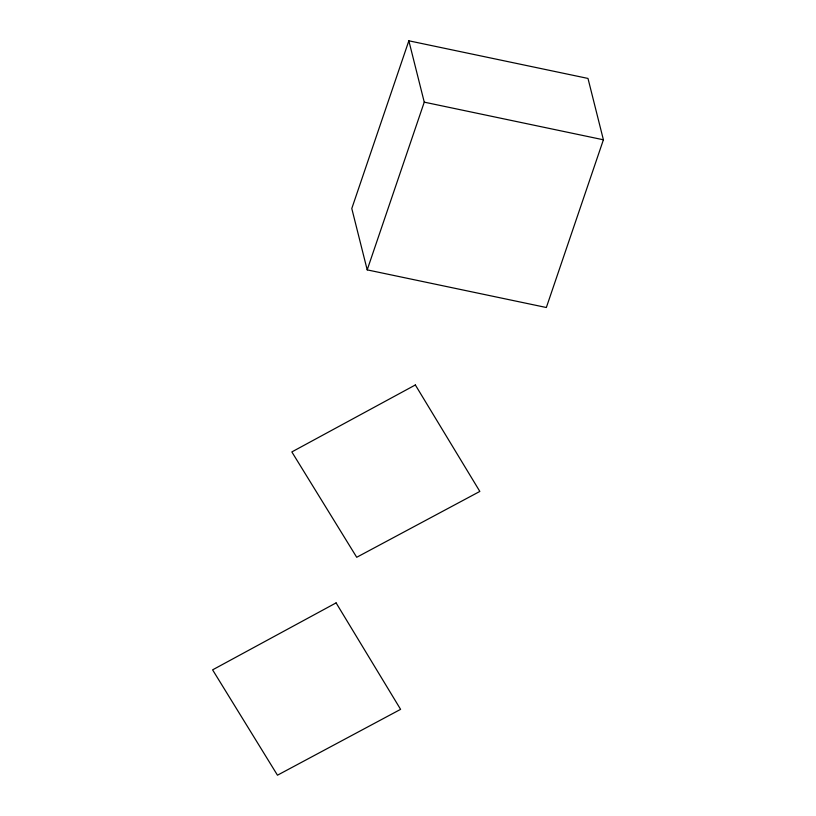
<?xml version="1.0" encoding="UTF-8"?>
<svg xmlns="http://www.w3.org/2000/svg" width="816" height="816" viewBox="0 0 816 816"><rect width="100%" height="100%" fill="white"/><g stroke="black" fill="none" stroke-linecap="round" stroke-linejoin="round"><path stroke-width="1.22" d="M408.847 40.8L351.788 208.519L367.2 269.872L546.343 307.51L603.401 139.791L587.989 78.438L408.847 40.8L424.259 102.153L367.2 269.872M424.259 102.153L603.401 139.791M415.344 384.968L291.842 451.931L356.714 557.277L479.839 491.426L415.344 384.968M336.1 602.891L212.599 669.854L277.471 775.2L400.595 709.349L336.1 602.891"/></g></svg>
